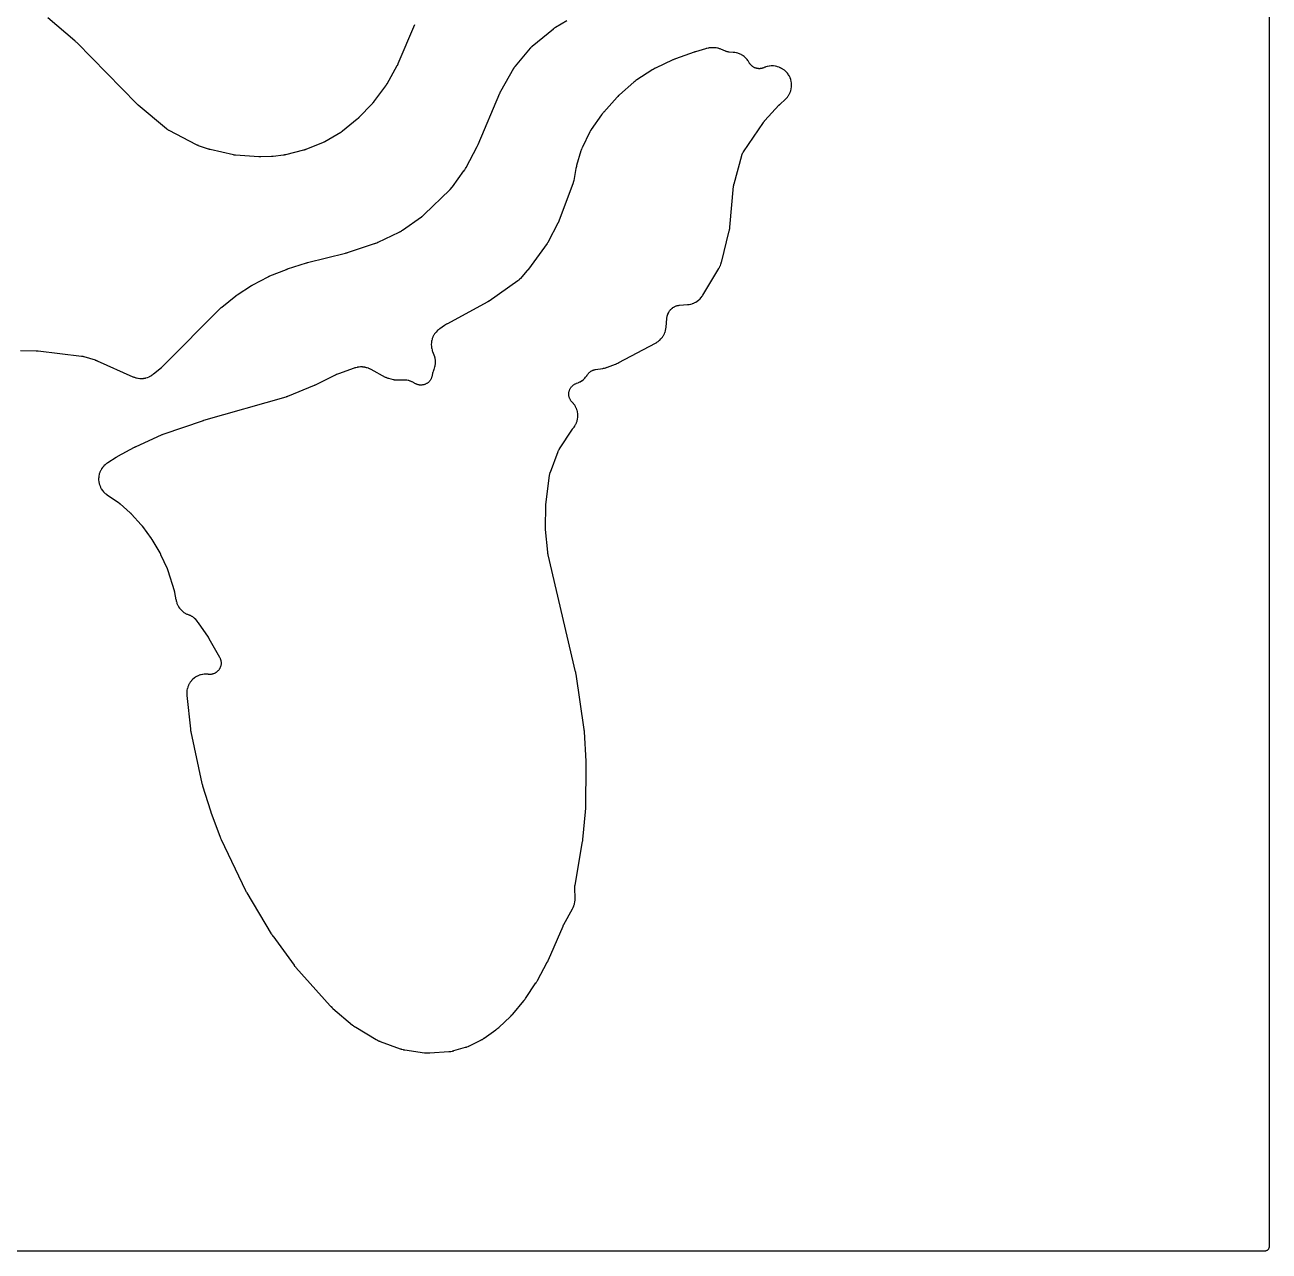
# Model space of a CAD drawing. Header units: millimetres. Extents: x 0 to 300, y 0 to 300.
# Drawn here: x 136.3 to 300, y -0.1 to 161.3 of the extents above; entities that cross this region are included whole.
import ezdxf

# ---------------------------------------------------------------- set-up
doc = ezdxf.new("R2010")
doc.units = ezdxf.units.MM
doc.layers.add('CUT', color=7, linetype='CONTINUOUS')

msp = doc.modelspace()

# ---------------------------------------------------------------- linework, layer by layer
at = {"layer": 'CUT'}
for points in [[(300.0102, 298.5625), (300.0102, 1.4375), (300.0102, 0.5522), (300.0066, 0.4788), (299.998, 0.4206), (299.9837, 0.3635), (299.9639, 0.3082), (299.9387, 0.255), (299.9085, 0.2046), (299.8735, 0.1573), (299.834, 0.1137), (299.7904, 0.0743), (299.7432, 0.0392), (299.6927, 0.009), (299.6396, -0.0162), (299.5842, -0.036), (299.5271, -0.0503), (299.469, -0.0589), (299.3955, -0.0625), (298.5102, -0.0625), (1.4375, -0.0625)], [(187.5392, 161.3274), (187.5332, 161.3137), (185.3396, 156.168), (185.3347, 156.1568), (185.3231, 156.1305), (185.318, 156.1193), (185.3118, 156.1056), (185.3065, 156.0945), (185.2942, 156.0685), (185.2888, 156.0574), (185.2826, 156.0447), (185.2771, 156.0337), (185.264, 156.0082), (185.2584, 155.9972), (185.2514, 155.9839), (185.2455, 155.9731), (185.2318, 155.9479), (185.2258, 155.9371), (183.8708, 153.5282), (183.864, 153.5162), (183.8478, 153.4884), (183.8408, 153.4766), (183.8321, 153.4622), (183.8249, 153.4505), (183.8078, 153.4232), (183.8005, 153.4116), (183.7919, 153.3983), (183.7843, 153.3868), (183.7665, 153.3601), (183.7587, 153.3487), (183.7492, 153.3348), (183.7413, 153.3236), (183.7226, 153.2974), (183.7145, 153.2862), (182.1564, 151.1708), (182.1477, 151.1593), (182.1273, 151.1324), (182.1185, 151.121), (182.1076, 151.1072), (182.0985, 151.0959), (182.0772, 151.0697), (182.068, 151.0586), (182.0574, 151.0459), (182.048, 151.0349), (182.0259, 151.0094), (182.0163, 150.9986), (182.0045, 150.9855), (181.9948, 150.9748), (181.9719, 150.9501), (181.962, 150.9396), (180.2068, 149.105), (180.1972, 149.0952), (180.1746, 149.0723), (180.1649, 149.0625), (180.1529, 149.0508), (180.143, 149.0412), (180.1197, 149.019), (180.1097, 149.0096), (180.0981, 148.9988), (180.0879, 148.9895), (180.0639, 148.9681), (180.0536, 148.959), (180.0409, 148.9479), (180.0305, 148.939), (180.0059, 148.9183), (179.9953, 148.9095), (178.0702, 147.3366), (178.0648, 147.3323), (178.0522, 147.3221), (178.0498, 147.3203), (178.025, 147.3011), (177.9745, 147.2636), (177.957, 147.251), (177.9321, 147.2343), (177.8653, 147.1913), (177.8362, 147.1734), (175.7518, 145.9426), (175.7457, 145.939), (175.7315, 145.9308), (175.7288, 145.9292), (175.7011, 145.914), (175.6448, 145.8841), (175.6253, 145.8742), (175.5978, 145.8613), (175.5242, 145.8286), (175.4924, 145.8152), (173.2208, 144.9088), (173.2066, 144.9033), (173.1734, 144.8907), (173.1591, 144.8854), (173.1419, 144.8792), (173.1276, 144.8742), (173.0943, 144.8629), (173.08, 144.8581), (173.0634, 144.8528), (173.049, 144.8482), (173.0152, 144.838), (173.0007, 144.8337), (172.9829, 144.8286), (172.9684, 144.8246), (172.9342, 144.8154), (172.9196, 144.8116), (170.5671, 144.2235), (170.554, 144.2203), (170.5234, 144.2132), (170.5102, 144.2102), (170.4942, 144.2067), (170.481, 144.2039), (170.4501, 144.1976), (170.4369, 144.1951), (170.4217, 144.1922), (170.4084, 144.1898), (170.3774, 144.1845), (170.3641, 144.1823), (170.3479, 144.1798), (170.3345, 144.1778), (170.3034, 144.1734), (170.29, 144.1716), (168.9194, 143.9992), (168.9092, 143.998), (168.8854, 143.9953), (168.8751, 143.9942), (168.8626, 143.9929), (168.8524, 143.9919), (168.8285, 143.9897), (168.8182, 143.9889), (168.8064, 143.9879), (168.7961, 143.9872), (168.7722, 143.9855), (168.7619, 143.9849), (168.7494, 143.9842), (168.7391, 143.9837), (168.7151, 143.9826), (168.7048, 143.9822), (167.311, 143.9353), (167.2988, 143.935), (167.2705, 143.9344), (167.2584, 143.9342), (167.2436, 143.9341), (167.2314, 143.9341), (167.2031, 143.9343), (167.191, 143.9345), (167.177, 143.9348), (167.1649, 143.9351), (167.1366, 143.9361), (167.1245, 143.9365), (167.1097, 143.9372), (167.0976, 143.9379), (167.0693, 143.9396), (167.0572, 143.9404), (163.9749, 144.1697), (163.9681, 144.1702), (163.9522, 144.1715), (163.9492, 144.1718), (163.9184, 144.1749), (163.8568, 144.1823), (163.8356, 144.1852), (163.8064, 144.1901), (163.7293, 144.2047), (163.6963, 144.2115), (160.6417, 144.9075), (160.6304, 144.9101), (160.6042, 144.9165), (160.5929, 144.9193), (160.5794, 144.9227), (160.5683, 144.9256), (160.5424, 144.9326), (160.5314, 144.9356), (160.5186, 144.9392), (160.5075, 144.9424), (160.4818, 144.9501), (160.4707, 144.9534), (160.4573, 144.9576), (160.4463, 144.9611), (160.4208, 144.9694), (160.4099, 144.973), (159.0931, 145.4188), (159.0864, 145.4211), (159.0709, 145.4265), (159.068, 145.4275), (159.0381, 145.4386), (158.9785, 145.4619), (158.9582, 145.4702), (158.9304, 145.4827), (158.8573, 145.5174), (158.8262, 145.5328), (155.2269, 147.4102), (155.216, 147.416), (155.2015, 147.4238), (155.1591, 147.4482), (155.0896, 147.4907), (155.0592, 147.5101), (155.0297, 147.5308), (154.9638, 147.5788), (154.9251, 147.6087), (154.9123, 147.6191), (154.9029, 147.6269), (151.1642, 150.7645), (151.1559, 150.7716), (151.1365, 150.7883), (151.1282, 150.7955), (151.1182, 150.8043), (151.11, 150.8116), (151.0911, 150.8287), (151.083, 150.8361), (151.0738, 150.8447), (151.0658, 150.8521), (151.0472, 150.8697), (151.0394, 150.8773), (151.0298, 150.8866), (151.022, 150.8943), (151.0039, 150.9123), (150.9962, 150.9201), (143.0988, 158.9788), (143.089, 158.9886), (143.0248, 159.0511), (143.0149, 159.0606), (142.9325, 159.1372), (142.9223, 159.1465), (142.8554, 159.206), (142.8449, 159.2151), (139.2556, 162.2606)], [(135.6748, 118.4705), (137.7565, 118.4403), (137.7685, 118.44), (137.7965, 118.4393), (137.8085, 118.4388), (137.8231, 118.4382), (137.8351, 118.4377), (137.8631, 118.4361), (137.875, 118.4354), (137.8888, 118.4345), (137.9008, 118.4336), (137.9287, 118.4313), (137.9406, 118.4303), (137.9552, 118.4289), (137.9672, 118.4277), (137.995, 118.4246), (138.0069, 118.4233), (143.7116, 117.7286), (143.7213, 117.7274), (143.7362, 117.7254), (143.7608, 117.7218), (143.7938, 117.7165), (143.823, 117.7113), (143.8461, 117.7068), (143.8592, 117.7041), (143.8641, 117.7031), (143.8925, 117.6966), (143.9555, 117.6813), (143.993, 117.6712), (144.0056, 117.6676), (144.0149, 117.6648), (145.5027, 117.2146), (145.5162, 117.2104), (145.5477, 117.2003), (145.5612, 117.1959), (145.5776, 117.1904), (145.591, 117.1858), (145.6222, 117.1747), (145.6355, 117.1698), (145.6508, 117.1641), (145.664, 117.1591), (145.6949, 117.147), (145.708, 117.1418), (145.724, 117.1352), (145.7371, 117.1297), (145.7676, 117.1167), (145.7805, 117.1111), (150.4816, 115.0123), (150.4955, 115.0063), (150.5864, 114.9685), (150.6004, 114.9629), (150.6555, 114.9415), (150.6841, 114.9313), (150.8683, 114.8704), (150.9267, 114.8544), (151.1135, 114.813), (151.1732, 114.8029), (151.3633, 114.7806), (151.4237, 114.7765), (151.6151, 114.7735), (151.6756, 114.7755), (151.8663, 114.7918), (151.9263, 114.7999), (152.1144, 114.8353), (152.1732, 114.8495), (152.3568, 114.9036), (152.4139, 114.9236), (152.5911, 114.996), (152.6459, 115.0217), (152.8149, 115.1115), (152.8669, 115.1426), (153.0282, 115.2505), (153.0529, 115.268), (153.1003, 115.3033), (153.1124, 115.3125), (153.1898, 115.3732), (153.2016, 115.3827), (154.2284, 116.2311), (154.2396, 116.2406), (154.3121, 116.3036), (154.3231, 116.3134), (154.4121, 116.3946), (154.4229, 116.4047), (154.4922, 116.4711), (154.5027, 116.4815), (161.9676, 124.0005), (161.9769, 124.0098), (161.9989, 124.0313), (162.0084, 124.0404), (162.0201, 124.0515), (162.0297, 124.0605), (162.0523, 124.0813), (162.062, 124.0902), (162.0733, 124.1003), (162.0832, 124.109), (162.1064, 124.1292), (162.1164, 124.1378), (162.1287, 124.1482), (162.1388, 124.1566), (162.1626, 124.1761), (162.1729, 124.1844), (164.0137, 125.6483), (164.0222, 125.655), (164.042, 125.6704), (164.0506, 125.6769), (164.061, 125.6848), (164.0697, 125.6913), (164.0899, 125.7062), (164.0986, 125.7125), (164.1086, 125.7198), (164.1174, 125.726), (164.138, 125.7405), (164.1468, 125.7466), (164.1577, 125.754), (164.1666, 125.76), (164.1875, 125.774), (164.1965, 125.7799), (166.0802, 127.0037), (166.089, 127.0093), (166.1095, 127.0223), (166.1183, 127.0278), (166.1291, 127.0345), (166.138, 127.0399), (166.1587, 127.0524), (166.1677, 127.0577), (166.178, 127.0637), (166.187, 127.0689), (166.208, 127.0809), (166.2171, 127.086), (166.2282, 127.0922), (166.2373, 127.0972), (166.2586, 127.1087), (166.2678, 127.1136), (168.2791, 128.1704), (168.2895, 128.1757), (168.3137, 128.1881), (168.3241, 128.1933), (168.3369, 128.1996), (168.3474, 128.2047), (168.372, 128.2164), (168.3825, 128.2213), (168.3947, 128.2269), (168.4053, 128.2318), (168.4302, 128.2428), (168.4409, 128.2475), (168.4539, 128.2531), (168.4647, 128.2577), (168.4898, 128.2681), (168.5006, 128.2725), (170.6718, 129.14), (170.6778, 129.1424), (170.692, 129.1479), (170.6981, 129.1503), (170.7128, 129.1559), (170.7203, 129.1587), (170.7378, 129.1653), (170.7454, 129.168), (170.7541, 129.1712), (170.7617, 129.1739), (170.7794, 129.1802), (170.787, 129.1828), (170.791, 129.1841), (170.8, 129.1872), (170.8211, 129.1941), (170.8301, 129.1971), (173.298, 129.9841), (173.3037, 129.9859), (173.317, 129.99), (173.3227, 129.9918), (173.3361, 129.9958), (173.3431, 129.9979), (173.3594, 130.0027), (173.3663, 130.0048), (173.3744, 130.0071), (173.3815, 130.0091), (173.3979, 130.0136), (173.4049, 130.0156), (173.4085, 130.0165), (173.4168, 130.0187), (173.4364, 130.0238), (173.4447, 130.0259), (178.4579, 131.2731), (178.4683, 131.2758), (178.5403, 131.2951), (178.5514, 131.2981), (178.6408, 131.3239), (178.6516, 131.3272), (178.7219, 131.3489), (178.7334, 131.3525), (182.2873, 132.5293), (182.3053, 132.5356), (182.4213, 132.5781), (182.4391, 132.585), (182.5829, 132.6429), (182.6004, 132.6503), (182.7135, 132.7002), (182.7308, 132.7081), (185.5135, 134.0406), (185.5248, 134.0461), (185.5974, 134.0828), (185.6085, 134.0885), (185.6518, 134.1115), (185.6736, 134.1237), (185.8141, 134.206), (185.8354, 134.2191), (185.8766, 134.2456), (185.887, 134.2525), (185.9545, 134.298), (185.9648, 134.3051), (188.4441, 136.0511), (188.4531, 136.0576), (188.5155, 136.1032), (188.5247, 136.1101), (188.565, 136.1409), (188.5842, 136.1561), (188.7014, 136.2533), (188.7192, 136.2686), (188.7496, 136.2958), (188.7578, 136.3033), (188.8137, 136.3554), (188.8227, 136.3639), (192.1739, 139.6156), (192.183, 139.6246), (192.2412, 139.6835), (192.2501, 139.6927), (192.2844, 139.7289), (192.3015, 139.7478), (192.4102, 139.873), (192.4266, 139.8926), (192.4576, 139.9316), (192.4655, 139.9416), (192.5158, 140.0076), (192.5234, 140.0178), (194.0436, 142.1014), (194.0559, 142.1188), (194.1334, 142.2335), (194.1451, 142.2513), (194.2372, 142.3985), (194.2482, 142.4168), (194.3175, 142.5367), (194.3278, 142.5553), (195.7803, 145.2899), (195.7863, 145.3016), (195.8249, 145.3782), (195.8307, 145.3901), (195.877, 145.4873), (195.8825, 145.4993), (195.9177, 145.5776), (195.923, 145.5897), (198.773, 152.3254), (198.7782, 152.3375), (198.7905, 152.3655), (198.7959, 152.3774), (198.8026, 152.392), (198.8081, 152.4039), (198.8213, 152.4315), (198.827, 152.4433), (198.8337, 152.4569), (198.8396, 152.4686), (198.8535, 152.4959), (198.8596, 152.5075), (198.8671, 152.5217), (198.8733, 152.5332), (198.8881, 152.5601), (198.8945, 152.5716), (200.6252, 155.6161), (200.6301, 155.6247), (200.6379, 155.638), (200.651, 155.6598), (200.669, 155.6888), (200.6855, 155.7142), (200.6989, 155.7342), (200.7066, 155.7456), (200.7095, 155.7498), (200.7268, 155.774), (200.7663, 155.8272), (200.7906, 155.8585), (200.7991, 155.8689), (200.8054, 155.8766), (202.7912, 158.2661), (202.798, 158.2741), (202.8085, 158.2865), (202.8262, 158.3067), (202.8504, 158.3334), (202.8722, 158.3568), (202.8899, 158.375), (202.9001, 158.3853), (202.9039, 158.3891), (202.9265, 158.4109), (202.9777, 158.4585), (203.009, 158.4863), (203.0198, 158.4955), (203.0278, 158.5022), (205.8253, 160.8166), (205.8381, 160.8269), (205.8681, 160.8509), (205.8811, 160.861), (205.897, 160.8732), (205.9101, 160.8831), (205.941, 160.9059), (205.9543, 160.9156), (205.9696, 160.9265), (205.9831, 160.9359), (206.0148, 160.9576), (206.0285, 160.9667), (206.0452, 160.9777), (206.0591, 160.9866), (206.0915, 161.0071), (206.1055, 161.0158), (207.5786, 161.9087)]]:
    msp.add_lwpolyline(points, dxfattribs=at)
msp.add_lwpolyline([(146.0988, 100.7315), (146.1191, 100.6749), (146.1923, 100.4995), (146.2182, 100.4452), (146.3087, 100.278), (146.3399, 100.2266), (146.4466, 100.0693), (146.4828, 100.0213), (146.6047, 99.8754), (146.6455, 99.8312), (146.7814, 99.6983), (146.8265, 99.6585), (146.9771, 99.5382), (147.001, 99.52), (147.0541, 99.4818), (147.0639, 99.4749), (147.1303, 99.4291), (147.1353, 99.4257), (148.5257, 98.4871), (148.5383, 98.4785), (148.5673, 98.4582), (148.5797, 98.4494), (148.5946, 98.4385), (148.6069, 98.4295), (148.6352, 98.4082), (148.6473, 98.3989), (148.661, 98.3883), (148.6729, 98.3788), (148.7005, 98.3566), (148.7122, 98.347), (148.7265, 98.3351), (148.738, 98.3253), (148.7649, 98.3021), (148.7763, 98.2921), (150.1068, 97.1044), (150.1154, 97.0966), (150.1355, 97.0782), (150.144, 97.0703), (150.1544, 97.0605), (150.1628, 97.0525), (150.1824, 97.0336), (150.1908, 97.0254), (150.2003, 97.016), (150.2085, 97.0077), (150.2276, 96.9883), (150.2357, 96.98), (150.2456, 96.9697), (150.2536, 96.9612), (150.2722, 96.9413), (150.2801, 96.9327), (151.5655, 95.5203), (151.5742, 95.5107), (151.5942, 95.488), (151.6027, 95.4783), (151.613, 95.4663), (151.6214, 95.4564), (151.6407, 95.4332), (151.649, 95.4231), (151.6583, 95.4116), (151.6664, 95.4015), (151.6851, 95.3777), (151.693, 95.3675), (151.7026, 95.3549), (151.7104, 95.3445), (151.7284, 95.3202), (151.736, 95.3098), (152.864, 93.7404), (152.8697, 93.7325), (152.8827, 93.7139), (152.8883, 93.7059), (152.895, 93.6961), (152.9004, 93.6881), (152.9131, 93.6693), (152.9184, 93.6612), (152.9246, 93.6518), (152.9299, 93.6436), (152.9421, 93.6245), (152.9473, 93.6163), (152.9536, 93.6062), (152.9587, 93.598), (152.9705, 93.5786), (152.9755, 93.5703), (154.0077, 91.8356), (154.0137, 91.8254), (154.0275, 91.8015), (154.0334, 91.7912), (154.0404, 91.7787), (154.0461, 91.7683), (154.0593, 91.744), (154.0649, 91.7336), (154.0712, 91.7216), (154.0767, 91.711), (154.0892, 91.6864), (154.0945, 91.6759), (154.1009, 91.6629), (154.106, 91.6523), (154.1179, 91.6274), (154.1229, 91.6166), (154.9621, 89.7947), (154.9681, 89.7814), (154.9818, 89.7503), (154.9876, 89.737), (154.9945, 89.7206), (155, 89.7072), (155.0127, 89.6757), (155.018, 89.6621), (155.024, 89.6465), (155.0292, 89.6329), (155.0408, 89.601), (155.0457, 89.5873), (155.0515, 89.5705), (155.0562, 89.5567), (155.0668, 89.5245), (155.0713, 89.5106), (155.889, 86.888), (155.8927, 86.8757), (155.9013, 86.8469), (155.9048, 86.8346), (155.9091, 86.8195), (155.9124, 86.8071), (155.9201, 86.778), (155.9234, 86.7656), (155.9269, 86.7513), (155.93, 86.7388), (155.9368, 86.7096), (155.9397, 86.697), (155.9431, 86.6817), (155.9457, 86.6691), (155.9518, 86.6397), (155.9542, 86.6271), (156.1413, 85.6436), (156.1443, 85.6285), (156.1655, 85.5311), (156.1689, 85.5162), (156.1831, 85.458), (156.1911, 85.4284), (156.2473, 85.2401), (156.2678, 85.1823), (156.342, 85.0032), (156.3683, 84.9479), (156.4603, 84.7773), (156.4921, 84.7248), (156.6011, 84.5645), (156.6381, 84.5156), (156.7628, 84.3673), (156.8046, 84.3224), (156.9439, 84.1876), (156.99, 84.1472), (157.1423, 84.0273), (157.1923, 83.9919), (157.356, 83.8881), (157.4094, 83.858), (157.5829, 83.7714), (157.6391, 83.7469), (157.823, 83.6776), (157.852, 83.6675), (157.879, 83.6589), (157.9188, 83.6451), (157.991, 83.6183), (158.0683, 83.5853), (158.1187, 83.561), (158.1926, 83.521), (158.2405, 83.4921), (158.3104, 83.4454), (158.3554, 83.4121), (158.4206, 83.3591), (158.4623, 83.3217), (158.5222, 83.2628), (158.5746, 83.2064), (158.6024, 83.1749), (158.9254, 82.7921), (158.9349, 82.7807), (158.937, 82.7783), (158.9446, 82.7689), (158.9632, 82.7458), (158.9707, 82.7363), (158.9728, 82.7336), (158.9785, 82.7262), (158.9907, 82.7103), (158.9996, 82.6986), (159.0015, 82.6961), (159.0087, 82.6863), (159.0262, 82.6624), (159.0332, 82.6526), (159.0352, 82.6498), (159.0405, 82.6423), (160.3696, 80.7255), (160.3762, 80.7159), (160.3914, 80.6933), (160.3979, 80.6835), (160.4012, 80.6785), (160.4051, 80.6724), (160.4142, 80.6583), (160.4181, 80.6522), (160.4223, 80.6456), (160.4291, 80.6347), (160.4447, 80.6092), (160.4508, 80.5992), (160.4554, 80.5913), (160.465, 80.5747), (160.4692, 80.5675), (161.8788, 78.0903), (161.8993, 78.0521), (161.9352, 77.9813), (161.9706, 77.9022), (161.9917, 77.8485), (162.0193, 77.7664), (162.0351, 77.7108), (162.0547, 77.6264), (162.065, 77.5697), (162.0764, 77.4838), (162.0812, 77.4263), (162.0843, 77.3397), (162.0836, 77.282), (162.0783, 77.1955), (162.0721, 77.1381), (162.0585, 77.0525), (162.0468, 76.996), (162.025, 76.9121), (162.0079, 76.857), (161.9782, 76.7756), (161.9558, 76.7224), (161.9184, 76.6443), (161.8911, 76.5935), (161.8463, 76.5192), (161.8142, 76.4713), (161.7625, 76.4017), (161.7259, 76.3571), (161.6678, 76.2929), (161.6271, 76.252), (161.5631, 76.1936), (161.5186, 76.1568), (161.4493, 76.1048), (161.4015, 76.0725), (161.3274, 76.0275), (161.2768, 75.9999), (161.1987, 75.9622), (161.1456, 75.9396), (161.0644, 75.9095), (161.0093, 75.8922), (160.9255, 75.8701), (160.8691, 75.8581), (160.7836, 75.8442), (160.7262, 75.8377), (160.6398, 75.8321), (160.5821, 75.8311), (160.4954, 75.8338), (160.4163, 75.8401), (160.366, 75.8454), (160.366, 75.8453), (160.3472, 75.8472), (160.3447, 75.8474), (160.1605, 75.862), (160.1021, 75.8638), (159.9174, 75.8604), (159.8591, 75.8565), (159.6755, 75.8351), (159.6179, 75.8255), (159.4373, 75.7864), (159.3808, 75.7713), (159.2049, 75.7148), (159.1502, 75.6943), (158.9806, 75.6209), (158.9282, 75.5951), (158.7665, 75.5056), (158.7168, 75.4749), (158.5647, 75.3701), (158.5182, 75.3346), (158.377, 75.2155), (158.3342, 75.1757), (158.2052, 75.0435), (158.1664, 74.9997), (158.0509, 74.8555), (158.0166, 74.8082), (157.9157, 74.6534), (157.8862, 74.603), (157.8008, 74.4391), (157.7763, 74.386), (157.7073, 74.2147), (157.6881, 74.1595), (157.636, 73.9822), (157.6223, 73.9254), (157.5877, 73.7439), (157.5796, 73.686), (157.5628, 73.502), (157.5604, 73.4436), (157.5616, 73.2563), (157.5625, 73.2271), (157.5657, 73.1701), (157.5667, 73.1555), (157.5743, 73.0608), (157.5756, 73.0463), (158.0333, 68.6652), (158.0353, 68.649), (158.0491, 68.5439), (158.0515, 68.5278), (158.0725, 68.3964), (158.0753, 68.3803), (158.0949, 68.2761), (158.0981, 68.2601), (159.5609, 61.4923), (159.5639, 61.479), (159.5847, 61.3925), (159.588, 61.3792), (159.6166, 61.2713), (159.6202, 61.2581), (159.6449, 61.1727), (159.6489, 61.1596), (160.6724, 57.898), (160.6747, 57.891), (160.6906, 57.8424), (160.693, 57.835), (160.7137, 57.7747), (160.7162, 57.7674), (160.7331, 57.72), (160.7359, 57.7122), (161.9642, 54.4096), (161.9691, 54.3971), (162.0012, 54.3162), (162.0063, 54.3038), (162.0489, 54.2032), (162.0543, 54.1909), (162.0901, 54.1115), (162.0957, 54.0994), (165.2987, 47.3898), (165.305, 47.377), (165.3469, 47.2944), (165.3535, 47.2818), (165.4085, 47.1793), (165.4154, 47.1669), (165.4612, 47.0863), (165.4683, 47.074), (168.6898, 41.7048), (168.6967, 41.6935), (168.7426, 41.6208), (168.7498, 41.6096), (168.8094, 41.5196), (168.8168, 41.5086), (168.8658, 41.4379), (168.8735, 41.4272), (171.6915, 37.551), (171.7007, 37.5388), (171.7613, 37.4597), (171.7708, 37.4477), (171.8494, 37.3504), (171.8592, 37.3386), (171.9238, 37.2628), (171.9339, 37.2512), (176.4305, 32.235), (176.4446, 32.2199), (176.5378, 32.1228), (176.5524, 32.1081), (176.6735, 31.9905), (176.6886, 31.9763), (176.7883, 31.8859), (176.8039, 31.8723), (179.3837, 29.6911), (179.3931, 29.6833), (179.4549, 29.6332), (179.4645, 29.6256), (179.5022, 29.5962), (179.5218, 29.5816), (179.6512, 29.4891), (179.6715, 29.4753), (179.7115, 29.4491), (179.7218, 29.4425), (179.7892, 29.4003), (179.7997, 29.394), (182.4728, 27.7964), (182.4849, 27.7893), (182.564, 27.7445), (182.5763, 27.7377), (182.6244, 27.7119), (182.6494, 27.6993), (182.8135, 27.621), (182.839, 27.6095), (182.8894, 27.5883), (182.9023, 27.583), (182.9869, 27.5497), (183, 27.5447), (185.6389, 26.5751), (185.6538, 26.5698), (185.7507, 26.5371), (185.7657, 26.5322), (185.8244, 26.5141), (185.8547, 26.5056), (186.0531, 26.4555), (186.0838, 26.4486), (186.1441, 26.4367), (186.1596, 26.4339), (186.2605, 26.4168), (186.2761, 26.4143), (188.8657, 26.0437), (188.8815, 26.0417), (188.9848, 26.0297), (189.0007, 26.0281), (189.0629, 26.0225), (189.0949, 26.0205), (189.3026, 26.0132), (189.3346, 26.0129), (189.397, 26.014), (189.413, 26.0145), (189.5169, 26.0191), (189.5328, 26.0201), (192.071, 26.2011), (192.0868, 26.2024), (192.1893, 26.2124), (192.205, 26.2142), (192.2664, 26.2219), (192.2977, 26.2266), (192.5004, 26.2628), (192.5315, 26.2692), (192.5917, 26.2833), (192.6071, 26.2871), (192.7067, 26.3132), (192.722, 26.3174), (194.2506, 26.7612), (194.2636, 26.7651), (194.3481, 26.7917), (194.361, 26.796), (194.4114, 26.8131), (194.437, 26.8225), (194.6017, 26.887), (194.6269, 26.8975), (194.6755, 26.9192), (194.6879, 26.9248), (194.7679, 26.9627), (194.7801, 26.9686), (196.2819, 27.7204), (196.2913, 27.7252), (196.3568, 27.7595), (196.3665, 27.7647), (196.409, 27.7879), (196.4293, 27.7995), (196.5543, 27.8743), (196.5733, 27.8862), (196.606, 27.9074), (196.6148, 27.9133), (196.6754, 27.9542), (196.6852, 27.9609), (198.2206, 29.0431), (198.2375, 29.0554), (198.3453, 29.1372), (198.3616, 29.15), (198.4933, 29.2572), (198.5092, 29.2707), (198.6111, 29.3597), (198.6265, 29.3737), (200.148, 30.7992), (200.1614, 30.8122), (200.247, 30.8975), (200.26, 30.9108), (200.364, 31.0212), (200.3765, 31.0349), (200.4567, 31.1253), (200.4688, 31.1395), (201.9259, 32.8908), (201.9357, 32.9028), (201.998, 32.9817), (202.0074, 32.994), (202.083, 33.0951), (202.0921, 33.1076), (202.1503, 33.1896), (202.1591, 33.2023), (203.52, 35.2313), (203.528, 35.2436), (203.579, 35.3238), (203.5867, 35.3362), (203.6482, 35.4384), (203.6556, 35.451), (203.7026, 35.5336), (203.7097, 35.5464), (205.0138, 37.9717), (205.0195, 37.9827), (205.0564, 38.0547), (205.0619, 38.0658), (205.1062, 38.1572), (205.1116, 38.1685), (205.1454, 38.2419), (205.1504, 38.2533), (207.0898, 42.7109), (207.0941, 42.7204), (207.1041, 42.7427), (207.1084, 42.7522), (207.1138, 42.7638), (207.1182, 42.7733), (207.1287, 42.7953), (207.1333, 42.8047), (207.1415, 42.8215), (207.1462, 42.8308), (207.1572, 42.8527), (207.162, 42.862), (207.1679, 42.8733), (207.1728, 42.8826), (207.1844, 42.9041), (207.1894, 42.9134), (208.3211, 44.9683), (208.3285, 44.9821), (208.3755, 45.073), (208.3825, 45.0871), (208.4093, 45.1423), (208.4223, 45.171), (208.5005, 45.3568), (208.5219, 45.416), (208.5794, 45.6064), (208.5944, 45.6675), (208.6317, 45.8628), (208.6403, 45.9251), (208.6571, 46.1261), (208.659, 46.1575), (208.6609, 46.2189), (208.6612, 46.2346), (208.6617, 46.3369), (208.6616, 46.3526), (208.6326, 47.7252), (208.6324, 47.736), (208.6322, 47.754), (208.6329, 47.7973), (208.6357, 47.8706), (208.6376, 47.903), (208.6379, 47.9064), (208.6409, 47.9388), (208.649, 48.0117), (208.6549, 48.0546), (208.6577, 48.0724), (208.6595, 48.0831), (209.6543, 53.8295), (209.656, 53.84), (209.6673, 53.9131), (209.6689, 53.9243), (209.6813, 54.0156), (209.6827, 54.0267), (209.6911, 54.099), (209.6924, 54.1109), (210.0454, 57.7689), (210.0465, 57.7812), (210.0525, 57.8613), (210.0533, 57.8736), (210.0589, 57.9742), (210.0594, 57.9866), (210.0622, 58.0668), (210.0625, 58.0791), (210.1459, 64.11), (210.146, 64.1208), (210.1457, 64.1959), (210.1455, 64.2075), (210.1433, 64.3011), (210.1429, 64.3125), (210.1398, 64.3864), (210.1392, 64.3985), (209.8963, 68.2723), (209.8954, 68.2847), (209.8887, 68.3646), (209.8876, 68.3769), (209.8771, 68.4771), (209.8757, 68.4894), (209.8658, 68.569), (209.8641, 68.5812), (208.8027, 75.8528), (208.8007, 75.8655), (208.7869, 75.9476), (208.7846, 75.9602), (208.7651, 76.0629), (208.7626, 76.0755), (208.7453, 76.157), (208.7425, 76.1695), (205.1251, 91.5933), (205.1218, 91.6078), (205.1144, 91.6418), (205.1114, 91.6564), (205.1078, 91.6742), (205.105, 91.6888), (205.0988, 91.723), (205.0962, 91.7377), (205.0919, 91.7637), (205.0896, 91.7785), (205.0845, 91.8129), (205.0824, 91.8276), (205.08, 91.8456), (205.0782, 91.8604), (205.0742, 91.895), (205.0727, 91.9098), (204.7792, 94.898), (204.778, 94.9111), (204.7755, 94.9417), (204.7745, 94.9548), (204.7734, 94.9708), (204.7726, 94.9839), (204.7709, 95.0146), (204.7703, 95.0277), (204.7694, 95.051), (204.7689, 95.0641), (204.7682, 95.0948), (204.768, 95.108), (204.7678, 95.124), (204.7678, 95.1371), (204.7679, 95.1678), (204.768, 95.181), (204.8209, 97.9578), (204.8212, 97.9694), (204.822, 97.9963), (204.8225, 98.0078), (204.8231, 98.0219), (204.8237, 98.0334), (204.8252, 98.0603), (204.826, 98.0718), (204.8274, 98.0922), (204.8283, 98.1037), (204.8305, 98.1306), (204.8316, 98.1421), (204.8329, 98.1561), (204.8341, 98.1676), (204.837, 98.1944), (204.8383, 98.2058), (205.3059, 102.0313), (205.3076, 102.0446), (205.3106, 102.0666), (205.3195, 102.1195), (205.3372, 102.2085), (205.3459, 102.2477), (205.3469, 102.2517), (205.3573, 102.2905), (205.3829, 102.3776), (205.3995, 102.4286), (205.407, 102.4495), (205.4116, 102.4621), (206.4241, 105.1529), (206.4286, 105.1646), (206.4362, 105.1841), (206.4559, 105.2305), (206.4915, 105.308), (206.508, 105.3421), (206.5097, 105.3455), (206.5276, 105.3788), (206.5696, 105.4531), (206.5955, 105.4963), (206.6068, 105.5139), (206.6137, 105.5245), (208.312, 108.095), (208.3174, 108.103), (208.3264, 108.1164), (208.3489, 108.148), (208.388, 108.2008), (208.4056, 108.2239), (208.4452, 108.2738), (208.4481, 108.2775), (208.4679, 108.3029), (208.471, 108.3069), (208.5112, 108.3593), (208.5264, 108.3801), (208.6221, 108.5168), (208.6364, 108.5382), (208.6368, 108.5388), (208.6518, 108.5636), (208.7442, 108.7251), (208.7705, 108.7768), (208.8458, 108.9441), (208.867, 108.9981), (208.9258, 109.1719), (208.9417, 109.2277), (208.9834, 109.4064), (208.9939, 109.4635), (209.0181, 109.6454), (209.023, 109.7032), (209.0296, 109.8865), (209.0288, 109.9446), (209.0177, 110.1277), (209.0113, 110.1854), (208.9825, 110.3666), (208.9706, 110.4234), (208.9245, 110.601), (208.9072, 110.6564), (208.844, 110.8286), (208.8215, 110.8821), (208.742, 111.0475), (208.7143, 111.0985), (208.6193, 111.2554), (208.5868, 111.3035), (208.477, 111.4505), (208.4666, 111.4632), (208.4401, 111.4953), (208.3166, 111.631), (208.3149, 111.6329), (208.305, 111.6435), (208.269, 111.6812), (208.2148, 111.7408), (208.1589, 111.8087), (208.124, 111.8556), (208.0749, 111.9287), (208.0447, 111.9788), (208.0031, 112.0563), (207.9779, 112.1092), (207.944, 112.1903), (207.9241, 112.2454), (207.8983, 112.3295), (207.8839, 112.3862), (207.8664, 112.4724), (207.8576, 112.5303), (207.8487, 112.6178), (207.8455, 112.6763), (207.8452, 112.7642), (207.8478, 112.8227), (207.856, 112.9103), (207.8643, 112.9683), (207.881, 113.0546), (207.8949, 113.1115), (207.92, 113.1958), (207.9394, 113.2511), (207.9725, 113.3325), (207.9972, 113.3856), (208.0382, 113.4634), (208.068, 113.5139), (208.1164, 113.5873), (208.1509, 113.6346), (208.2062, 113.703), (208.2452, 113.7466), (208.3069, 113.8093), (208.35, 113.849), (208.4176, 113.9053), (208.4643, 113.9406), (208.537, 113.99), (208.587, 114.0206), (208.6642, 114.0627), (208.7169, 114.0882), (208.7979, 114.1226), (208.8577, 114.1446), (209.0826, 114.2276), (209.1364, 114.2504), (209.3034, 114.3313), (209.3549, 114.3594), (209.5131, 114.4561), (209.5616, 114.4891), (209.7097, 114.6008), (209.7547, 114.6383), (209.8911, 114.764), (209.9323, 114.8058), (210.0558, 114.9441), (210.0927, 114.9897), (210.2036, 115.1415), (210.2203, 115.1656), (210.2518, 115.2135), (210.2598, 115.2258), (210.2718, 115.2451), (210.2954, 115.281), (210.3401, 115.3456), (210.3922, 115.4137), (210.429, 115.4574), (210.4874, 115.5203), (210.5282, 115.5602), (210.5923, 115.6172), (210.6368, 115.6531), (210.706, 115.7038), (210.7536, 115.7353), (210.8274, 115.7791), (210.8778, 115.8059), (210.9554, 115.8425), (211.0082, 115.8644), (211.0889, 115.8935), (211.1435, 115.9102), (211.2266, 115.9315), (211.3036, 115.9473), (211.3458, 115.9549), (212.2988, 116.1036), (212.3141, 116.1062), (212.4132, 116.1243), (212.4284, 116.1273), (212.4877, 116.1397), (212.5178, 116.1468), (212.7125, 116.1982), (212.7423, 116.2069), (212.7999, 116.2254), (212.8146, 116.2303), (212.9097, 116.2635), (212.9243, 116.2688), (213.9943, 116.6734), (214.012, 116.6804), (214.1262, 116.7278), (214.1437, 116.7353), (214.285, 116.7993), (214.3022, 116.8074), (214.4132, 116.8619), (214.4302, 116.8706), (219.2556, 119.4343), (219.2687, 119.4415), (219.3532, 119.4891), (219.3661, 119.4966), (219.4161, 119.5265), (219.4414, 119.5424), (219.6006, 119.6485), (219.6485, 119.6841), (219.7944, 119.8038), (219.8385, 119.8439), (219.9718, 119.9775), (220.0118, 120.0219), (220.131, 120.1681), (220.1664, 120.2161), (220.2706, 120.3735), (220.301, 120.4248), (220.389, 120.5917), (220.4142, 120.6458), (220.4852, 120.8206), (220.5049, 120.877), (220.5582, 121.058), (220.5722, 121.116), (220.6077, 121.304), (220.6125, 121.3335), (220.6205, 121.3912), (220.6223, 121.406), (220.6332, 121.5024), (220.6346, 121.5173), (220.7376, 122.6944), (220.7421, 122.7352), (220.7521, 122.8099), (220.7667, 122.8908), (220.7788, 122.9441), (220.8008, 123.0233), (220.8178, 123.0754), (220.8468, 123.1523), (220.8766, 123.2214), (220.8938, 123.2588), (220.9997, 123.4765), (221.0211, 123.5179), (221.0624, 123.5927), (221.1117, 123.6718), (221.1471, 123.7228), (221.2043, 123.7964), (221.2448, 123.8434), (221.3093, 123.9107), (221.3545, 123.9533), (221.4256, 124.0136), (221.4749, 124.0512), (221.5519, 124.1039), (221.6248, 124.1483), (221.6652, 124.1716), (221.7667, 124.2266), (221.8078, 124.2475), (221.8841, 124.2838), (221.9693, 124.3192), (222.0271, 124.3398), (222.1155, 124.3663), (222.1751, 124.3809), (222.2657, 124.3982), (222.3494, 124.4097), (222.3953, 124.4149), (223.4702, 124.5075), (223.4842, 124.5089), (223.5755, 124.5189), (223.5895, 124.5206), (223.6442, 124.5279), (223.6721, 124.5323), (223.8503, 124.5648), (223.9054, 124.5775), (224.0773, 124.6259), (224.1309, 124.6437), (224.2975, 124.7081), (224.3492, 124.7309), (224.5091, 124.8107), (224.5584, 124.8382), (224.71, 124.9327), (224.7565, 124.9647), (224.8986, 125.073), (224.9419, 125.1093), (225.0732, 125.2305), (225.1128, 125.2707), (225.2321, 125.4037), (225.2678, 125.4475), (225.3756, 125.593), (225.3918, 125.6161), (225.4225, 125.662), (225.4303, 125.6738), (225.4795, 125.7513), (225.487, 125.7633), (227.5836, 129.2383), (227.5912, 129.2512), (227.6391, 129.3352), (227.6463, 129.3482), (227.6738, 129.3994), (227.6872, 129.426), (227.7691, 129.5982), (227.792, 129.6532), (227.8564, 129.8327), (227.8657, 129.861), (227.8826, 129.9166), (227.8867, 129.9308), (227.9125, 130.0241), (227.9163, 130.0385), (228.959, 134.2049), (228.9616, 134.2155), (228.9787, 134.2899), (228.9812, 134.301), (228.9915, 134.3499), (228.996, 134.3736), (229.0211, 134.5218), (229.0246, 134.5447), (229.0298, 134.5846), (229.0311, 134.5955), (229.0394, 134.6704), (229.0407, 134.6826), (229.5328, 140.1036), (229.5338, 140.1134), (229.5353, 140.1286), (229.5382, 140.1538), (229.5426, 140.1875), (229.547, 140.2174), (229.551, 140.2411), (229.5533, 140.2547), (229.5542, 140.2596), (229.5599, 140.2888), (229.5738, 140.3533), (229.583, 140.3919), (229.5863, 140.4048), (229.5889, 140.4144), (230.6001, 144.1194), (230.6035, 144.1314), (230.6081, 144.1474), (230.6231, 144.1947), (230.6423, 144.2497), (230.6744, 144.3294), (230.7091, 144.405), (230.7491, 144.482), (230.7793, 144.5339), (230.8059, 144.5766), (230.8149, 144.5904), (230.8218, 144.6007), (233.4458, 148.4606), (233.455, 148.4738), (233.4766, 148.5044), (233.486, 148.5174), (233.4975, 148.5332), (233.5071, 148.546), (233.5298, 148.5758), (233.5396, 148.5885), (233.551, 148.6029), (233.5611, 148.6154), (233.5848, 148.6444), (233.5951, 148.6567), (233.6077, 148.6716), (233.6182, 148.6838), (233.643, 148.7119), (233.6537, 148.7238), (235.4892, 150.7354), (235.4965, 150.7432), (235.5134, 150.7613), (235.5207, 150.769), (235.5297, 150.7784), (235.5371, 150.7861), (235.5545, 150.8038), (235.5619, 150.8113), (235.5706, 150.82), (235.5782, 150.8275), (235.596, 150.8448), (235.6036, 150.8521), (235.6131, 150.8611), (235.6208, 150.8684), (235.639, 150.8853), (235.6468, 150.8925), (236.3033, 151.4877), (236.3141, 151.4978), (236.3837, 151.5641), (236.3943, 151.5745), (236.4352, 151.6154), (236.4556, 151.6368), (236.5829, 151.7775), (236.6204, 151.8232), (236.7316, 151.9737), (236.7644, 152.0229), (236.8603, 152.1836), (236.8881, 152.2358), (236.9677, 152.4051), (236.9903, 152.4599), (237.0528, 152.6362), (237.0698, 152.6929), (237.1147, 152.8745), (237.126, 152.9326), (237.1528, 153.1178), (237.1583, 153.1767), (237.1667, 153.3636), (237.1665, 153.4228), (237.1564, 153.6097), (237.1503, 153.6685), (237.1219, 153.8534), (237.11, 153.9114), (237.0635, 154.0927), (237.046, 154.1492), (236.9818, 154.325), (236.9588, 154.3795), (236.8777, 154.5481), (236.8494, 154.6001), (236.752, 154.7598), (236.7188, 154.8088), (236.6062, 154.9582), (236.5683, 155.0037), (236.4415, 155.1412), (236.3992, 155.1827), (236.2595, 155.3071), (236.2134, 155.3443), (236.0621, 155.4543), (236.0126, 155.4867), (235.8489, 155.5827), (235.823, 155.597), (235.7718, 155.6237), (235.7586, 155.6304), (235.6948, 155.6617), (235.6683, 155.6739), (235.586, 155.7095), (235.5704, 155.7159), (235.5158, 155.7377), (235.4865, 155.7485), (235.297, 155.8128), (235.2369, 155.8298), (235.0444, 155.8735), (234.9828, 155.8841), (234.7868, 155.9076), (234.7245, 155.9118), (234.5271, 155.9147), (234.4647, 155.9124), (234.2681, 155.8948), (234.2063, 155.886), (234.0125, 155.8481), (233.9519, 155.8329), (233.7606, 155.7742), (233.731, 155.7643), (233.6737, 155.7434), (233.6591, 155.7379), (233.5646, 155.7006), (233.5502, 155.6947), (233.5118, 155.6784), (233.4706, 155.6621), (233.3945, 155.6341), (233.3101, 155.6077), (233.2531, 155.5929), (233.1665, 155.5749), (233.1083, 155.5657), (233.0203, 155.5563), (232.9615, 155.553), (232.873, 155.5522), (232.8142, 155.5547), (232.726, 155.5626), (232.6677, 155.5708), (232.5808, 155.5874), (232.5235, 155.6013), (232.4387, 155.6263), (232.3831, 155.6457), (232.3011, 155.679), (232.2476, 155.7038), (232.1693, 155.7449), (232.1186, 155.7748), (232.0447, 155.8235), (231.9971, 155.8582), (231.9283, 155.9139), (231.8844, 155.9532), (231.8214, 156.0153), (231.7816, 156.0587), (231.725, 156.1267), (231.6896, 156.1738), (231.64, 156.2471), (231.5979, 156.3164), (231.5759, 156.3547), (231.559, 156.3858), (231.5448, 156.4105), (231.45, 156.5671), (231.4181, 156.6145), (231.3103, 156.7594), (231.2741, 156.8035), (231.153, 156.9374), (231.1128, 156.9779), (230.9795, 157.0998), (230.9356, 157.1362), (230.7913, 157.2449), (230.7441, 157.277), (230.5902, 157.3714), (230.5402, 157.3989), (230.378, 157.4783), (230.3255, 157.5009), (230.1565, 157.5644), (230.1022, 157.582), (229.9279, 157.6292), (229.8721, 157.6415), (229.6917, 157.6723), (229.6634, 157.6765), (229.6081, 157.6832), (229.5939, 157.6848), (229.5015, 157.6939), (229.4873, 157.6951), (228.9661, 157.7338), (228.9542, 157.7348), (228.9382, 157.7362), (228.8908, 157.7416), (228.8354, 157.7494), (228.7542, 157.7647), (228.6765, 157.7831), (228.5962, 157.806), (228.5415, 157.8245), (228.496, 157.8411), (228.4813, 157.847), (228.4703, 157.8515), (227.855, 158.1057), (227.8414, 158.1112), (227.7527, 158.1453), (227.739, 158.1504), (227.6851, 158.1696), (227.6573, 158.1788), (227.4779, 158.2332), (227.4211, 158.2474), (227.2397, 158.2836), (227.1818, 158.2922), (226.9977, 158.3106), (226.9393, 158.3135), (226.7518, 158.3138), (226.7225, 158.3132), (226.6654, 158.3105), (226.6508, 158.3096), (226.556, 158.3028), (226.5414, 158.3016), (226.4144, 158.2894), (226.3998, 158.2878), (226.3056, 158.2764), (226.2911, 158.2745), (226.2347, 158.2663), (226.2059, 158.2613), (226.0197, 158.2249), (225.9911, 158.2186), (225.9358, 158.2049), (225.9216, 158.2012), (225.83, 158.1763), (225.816, 158.1722), (224.5353, 157.7892), (224.5287, 157.7871), (224.4824, 157.7727), (224.4753, 157.7704), (224.4178, 157.7517), (224.4109, 157.7494), (224.3657, 157.7341), (224.3583, 157.7315), (221.889, 156.8581), (221.875, 156.853), (221.7845, 156.8184), (221.7707, 156.8129), (221.6582, 156.7667), (221.6445, 156.7609), (221.5559, 156.7219), (221.5423, 156.7157), (219.2376, 155.6326), (219.2184, 155.6231), (219.0946, 155.5595), (219.0757, 155.5493), (218.9234, 155.464), (218.9049, 155.4532), (218.786, 155.3809), (218.7679, 155.3694), (216.8054, 154.0776), (216.7884, 154.0659), (216.6787, 153.9882), (216.662, 153.976), (216.5279, 153.8738), (216.5117, 153.861), (216.4077, 153.7759), (216.3919, 153.7625), (214.5112, 152.1128), (214.4977, 152.1006), (214.4111, 152.0199), (214.398, 152.0073), (214.2925, 151.9028), (214.2798, 151.8897), (214.1983, 151.8039), (214.1859, 151.7905), (212.4353, 149.8316), (212.4233, 149.8178), (212.3468, 149.7267), (212.3352, 149.7125), (212.2427, 149.5954), (212.2316, 149.5809), (212.1608, 149.4853), (212.1501, 149.4704), (210.8042, 147.5336), (210.7983, 147.525), (210.7576, 147.4642), (210.7516, 147.4551), (210.7257, 147.4147), (210.7135, 147.395), (210.6403, 147.2709), (210.6293, 147.2515), (210.611, 147.2176), (210.6061, 147.2083), (210.5728, 147.1441), (210.5675, 147.1336), (209.6304, 145.2375), (209.6248, 145.2259), (209.5894, 145.1502), (209.5841, 145.1385), (209.5638, 145.0925), (209.5539, 145.0688), (209.493, 144.9132), (209.4841, 144.889), (209.4678, 144.8415), (209.4637, 144.8292), (209.4383, 144.7496), (209.4346, 144.7373), (208.8684, 142.8223), (208.864, 142.8063), (208.8363, 142.7023), (208.8323, 142.6862), (208.8012, 142.5547), (208.7976, 142.5385), (208.7757, 142.4331), (208.7726, 142.4168), (208.4928, 140.8524), (208.4909, 140.8424), (208.488, 140.8269), (208.4827, 140.8015), (208.4752, 140.7675), (208.4681, 140.7374), (208.4619, 140.7136), (208.4583, 140.7), (208.457, 140.695), (208.4485, 140.6658), (208.4284, 140.6012), (208.4155, 140.5628), (208.4109, 140.5499), (208.4074, 140.5404), (206.5151, 135.4695), (206.5101, 135.4566), (206.4983, 135.4264), (206.4932, 135.4136), (206.4868, 135.3979), (206.4814, 135.3851), (206.4687, 135.3554), (206.4632, 135.3427), (206.4567, 135.3281), (206.451, 135.3155), (206.4374, 135.2861), (206.4314, 135.2736), (206.4241, 135.2584), (206.418, 135.2459), (206.4035, 135.217), (206.3972, 135.2047), (205.1228, 132.7594), (205.1196, 132.7534), (205.1122, 132.7395), (205.1109, 132.7369), (205.096, 132.7102), (205.0652, 132.6571), (205.0544, 132.639), (205.0385, 132.6144), (204.9953, 132.55), (204.9762, 132.5227), (202.5332, 129.1611), (202.5263, 129.1518), (202.5101, 129.1301), (202.5031, 129.1209), (202.4946, 129.1098), (202.4876, 129.1007), (202.4709, 129.0795), (202.4637, 129.0705), (202.4554, 129.0602), (202.4481, 129.0513), (202.4309, 129.0305), (202.4234, 129.0217), (202.4143, 129.011), (202.4068, 129.0022), (202.389, 128.982), (202.3814, 128.9733), (201.4189, 127.9003), (201.4104, 127.8909), (201.3988, 127.8783), (201.3634, 127.842), (201.3027, 127.7832), (201.2753, 127.7578), (201.2469, 127.7336), (201.1814, 127.6801), (201.1412, 127.6492), (201.1274, 127.6391), (201.1171, 127.6318), (197.3506, 124.975), (197.3396, 124.9674), (197.3138, 124.9497), (197.3027, 124.9423), (197.2891, 124.9333), (197.2779, 124.926), (197.2517, 124.9091), (197.2403, 124.902), (197.2273, 124.8939), (197.2159, 124.887), (197.1891, 124.8709), (197.1776, 124.8641), (197.1635, 124.8559), (197.1518, 124.8493), (197.1246, 124.8341), (197.1129, 124.8276), (191.8555, 121.9866), (191.8411, 121.9786), (191.7483, 121.9251), (191.7342, 121.9167), (191.6196, 121.8464), (191.6057, 121.8376), (191.516, 121.7791), (191.5024, 121.7699), (190.8683, 121.3312), (190.8559, 121.3224), (190.7765, 121.2645), (190.7644, 121.2554), (190.7175, 121.2193), (190.694, 121.2003), (190.5465, 121.0744), (190.5024, 121.0329), (190.3701, 120.8947), (190.3305, 120.8489), (190.2128, 120.6981), (190.178, 120.6486), (190.0761, 120.4867), (190.0465, 120.4339), (189.9614, 120.2626), (189.9372, 120.2071), (189.8698, 120.0281), (189.8514, 119.9704), (189.8024, 119.7855), (189.7898, 119.7263), (189.7597, 119.5374), (189.7532, 119.4772), (189.7422, 119.2862), (189.7418, 119.2257), (189.7501, 119.0346), (189.7558, 118.9743), (189.7833, 118.785), (189.795, 118.7257), (189.8422, 118.5375), (189.8502, 118.5083), (189.8675, 118.4518), (189.8721, 118.4374), (189.9031, 118.344), (189.9081, 118.3297), (190.1516, 117.6548), (190.1557, 117.6431), (190.1612, 117.6272), (190.1762, 117.5797), (190.1922, 117.5234), (190.2118, 117.4394), (190.2268, 117.3573), (190.2383, 117.2709), (190.2434, 117.2108), (190.2463, 117.1604), (190.2467, 117.1439), (190.247, 117.1315), (190.2515, 116.8126), (190.2516, 116.8008), (190.2517, 116.785), (190.2505, 116.7382), (190.2477, 116.6831), (190.2399, 116.6023), (190.2289, 116.5245), (190.2137, 116.4439), (190.2006, 116.3886), (190.1884, 116.3425), (190.184, 116.3277), (190.1807, 116.3164), (190.0778, 115.9816), (190.074, 115.9696), (190.065, 115.9417), (190.0611, 115.9298), (190.0561, 115.9153), (190.052, 115.9034), (190.0423, 115.8758), (190.038, 115.864), (190.0217, 115.8198), (190.0186, 115.8113), (190.0128, 115.7949), (190.0048, 115.7728), (190.0026, 115.7665), (189.9995, 115.7578), (189.9952, 115.745), (189.9877, 115.7217), (189.9378, 115.5674), (189.9226, 115.5114), (189.8832, 115.3321), (189.8735, 115.2748), (189.8709, 115.2526), (189.8647, 115.2097), (189.8515, 115.1314), (189.8329, 115.0468), (189.8179, 114.9911), (189.7913, 114.9086), (189.771, 114.8546), (189.7366, 114.7751), (189.7111, 114.7233), (189.6693, 114.6474), (189.639, 114.5983), (189.59, 114.5268), (189.5551, 114.4809), (189.4995, 114.4145), (189.4603, 114.3721), (189.3985, 114.3113), (189.3555, 114.2729), (189.2882, 114.2183), (189.2417, 114.1842), (189.1694, 114.1364), (189.1198, 114.1069), (189.0433, 114.0662), (188.9911, 114.0417), (188.911, 114.0086), (188.8567, 113.9891), (188.7738, 113.9639), (188.7178, 113.9498), (188.6329, 113.9326), (188.5759, 113.9239), (188.4897, 113.915), (188.4321, 113.9119), (188.3454, 113.9113), (188.2878, 113.9137), (188.2015, 113.9215), (188.1443, 113.9294), (188.0591, 113.9455), (188.003, 113.9589), (187.9198, 113.983), (187.8652, 114.0018), (187.7847, 114.0338), (187.7322, 114.0577), (187.6552, 114.0973), (187.5864, 114.137), (187.5494, 114.1596), (187.4563, 114.2195), (187.405, 114.2489), (187.2387, 114.3341), (187.1848, 114.3584), (187.0108, 114.4267), (186.9548, 114.4456), (186.7749, 114.4965), (186.7173, 114.5098), (186.5334, 114.5427), (186.4747, 114.5503), (186.2858, 114.5651), (186.2563, 114.5667), (186.1986, 114.5684), (186.1838, 114.5687), (186.0877, 114.5691), (186.0729, 114.569), (185.2142, 114.5519), (185.204, 114.5518), (185.1882, 114.5516), (185.1621, 114.5518), (185.1272, 114.5525), (185.0961, 114.5536), (185.0918, 114.5539), (185.0374, 114.5585), (184.9634, 114.5671), (184.8936, 114.578), (184.8447, 114.5876), (184.8043, 114.5965), (184.7912, 114.5997), (184.7813, 114.6022), (184.1354, 114.768), (184.1222, 114.7716), (184.1044, 114.7764), (184.052, 114.7925), (183.9655, 114.8218), (183.9276, 114.8357), (183.8904, 114.8512), (183.8069, 114.8884), (183.7576, 114.9122), (183.7412, 114.9207), (183.7291, 114.9271), (181.8308, 115.9516), (181.8192, 115.9577), (181.7431, 115.9967), (181.7313, 116.0025), (181.685, 116.0249), (181.6611, 116.0359), (181.5063, 116.1026), (181.4571, 116.1213), (181.297, 116.1743), (181.2719, 116.182), (181.2224, 116.196), (181.2097, 116.1994), (181.1304, 116.22), (181.1037, 116.2263), (181.016, 116.2448), (181.002, 116.2476), (180.9471, 116.2578), (180.9189, 116.2624), (180.7373, 116.2873), (180.6803, 116.2924), (180.4997, 116.2998), (180.4426, 116.2994), (180.2621, 116.2897), (180.2052, 116.2839), (180.0264, 116.2569), (179.9704, 116.2457), (179.7926, 116.2013), (179.765, 116.1937), (179.7115, 116.1776), (179.6979, 116.1733), (179.6096, 116.1444), (179.5961, 116.1398), (177.5323, 115.4095), (177.5149, 115.403), (177.4026, 115.3594), (177.3855, 115.3524), (177.2463, 115.2932), (177.2294, 115.2857), (177.12, 115.2352), (177.1033, 115.2272), (174.4794, 113.9149), (174.4732, 113.9118), (174.4587, 113.9047), (174.4524, 113.9017), (174.4375, 113.8945), (174.4298, 113.8909), (174.4119, 113.8824), (174.4042, 113.8789), (174.3953, 113.8748), (174.3875, 113.8713), (174.3693, 113.8632), (174.3615, 113.8597), (174.3575, 113.858), (174.3483, 113.854), (174.3266, 113.8449), (174.3173, 113.841), (170.832, 112.416), (170.8206, 112.4114), (170.7938, 112.4009), (170.7823, 112.3964), (170.7684, 112.3912), (170.7569, 112.387), (170.73, 112.3772), (170.7185, 112.3731), (170.7052, 112.3685), (170.6935, 112.3646), (170.6664, 112.3556), (170.6547, 112.3518), (170.6404, 112.3473), (170.6287, 112.3437), (170.6013, 112.3354), (170.5895, 112.3319), (159.7817, 109.2362), (159.7749, 109.2342), (159.7273, 109.2199), (159.72, 109.2177), (159.6609, 109.1992), (159.6537, 109.1969), (159.6072, 109.1817), (159.5996, 109.1791), (154.5344, 107.4468), (154.5207, 107.442), (154.4319, 107.4092), (154.4183, 107.4039), (154.3078, 107.3601), (154.2944, 107.3545), (154.2073, 107.3175), (154.1939, 107.3116), (150.8721, 105.8016), (150.8627, 105.7972), (150.7977, 105.7663), (150.7877, 105.7615), (150.7075, 105.7215), (150.6978, 105.7165), (150.6349, 105.6838), (150.6246, 105.6783), (148.4657, 104.4992), (148.458, 104.4949), (148.4045, 104.4647), (148.3963, 104.46), (148.3303, 104.4213), (148.3223, 104.4165), (148.2706, 104.3851), (148.2622, 104.3799), (147.1786, 103.697), (147.166, 103.6888), (147.0846, 103.6346), (147.0722, 103.6261), (147.0242, 103.5924), (147, 103.5745), (146.8481, 103.4559), (146.8026, 103.4166), (146.6652, 103.2852), (146.6238, 103.2415), (146.5003, 103.097), (146.4635, 103.0494), (146.355, 102.8933), (146.3232, 102.8423), (146.2309, 102.6761), (146.2044, 102.6221), (146.1292, 102.4475), (146.1082, 102.3912), (146.0508, 102.2099), (146.0356, 102.1518), (145.9967, 101.9657), (145.9873, 101.9063), (145.9672, 101.7172), (145.9638, 101.6572), (145.9628, 101.4671), (145.9654, 101.407), (145.9834, 101.2178), (145.9921, 101.1583), (146.0289, 100.9717), (146.0435, 100.9134)], close=True, dxfattribs=at)

doc.saveas('drawing.dxf')
